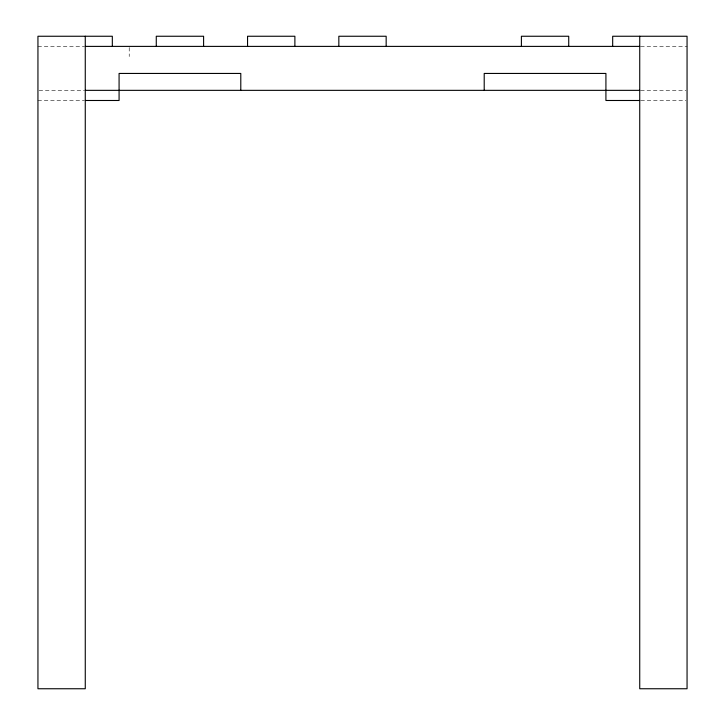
<?xml version="1.0" encoding="UTF-8"?>
<svg xmlns="http://www.w3.org/2000/svg" width="725" height="725" viewBox="0 0 725 725"><rect width="100%" height="100%" fill="white"/><g stroke="black" fill="none" stroke-linecap="round" stroke-linejoin="round"><path stroke-width="0.54" stroke-dasharray="3.62 2.72" d="M37.945 46.391L84.308 46.391M640.692 46.391L687.055 46.391M39.068 90.344L84.308 90.344M640.692 90.344L685.932 90.344M37.945 100.485L84.145 100.485M640.855 100.485L685.932 100.485M129.222 47.524L129.222 56.532"/><path stroke-width="1.09" d="M85.269 46.391L639.731 46.391M85.269 90.344L639.731 90.344M85.269 100.485L119.081 100.485L119.081 73.443L240.791 73.443L240.791 90.344M639.731 100.485L605.919 100.485L605.919 73.443L484.209 73.443L484.209 90.344M639.731 36.25L639.731 688.75L687.055 688.75L687.055 36.25L612.679 36.25L612.679 46.391M568.726 46.391L568.726 36.25L521.402 36.25L521.402 46.391M386.162 46.391L386.162 36.25L338.838 36.25L338.838 46.391M294.885 46.391L294.885 36.25L247.551 36.25L247.551 46.391M203.598 46.391L203.598 36.25L156.274 36.25L156.274 46.391M112.321 46.391L112.321 36.25L37.945 36.25L37.945 688.75L85.269 688.75L85.269 36.25"/></g></svg>
